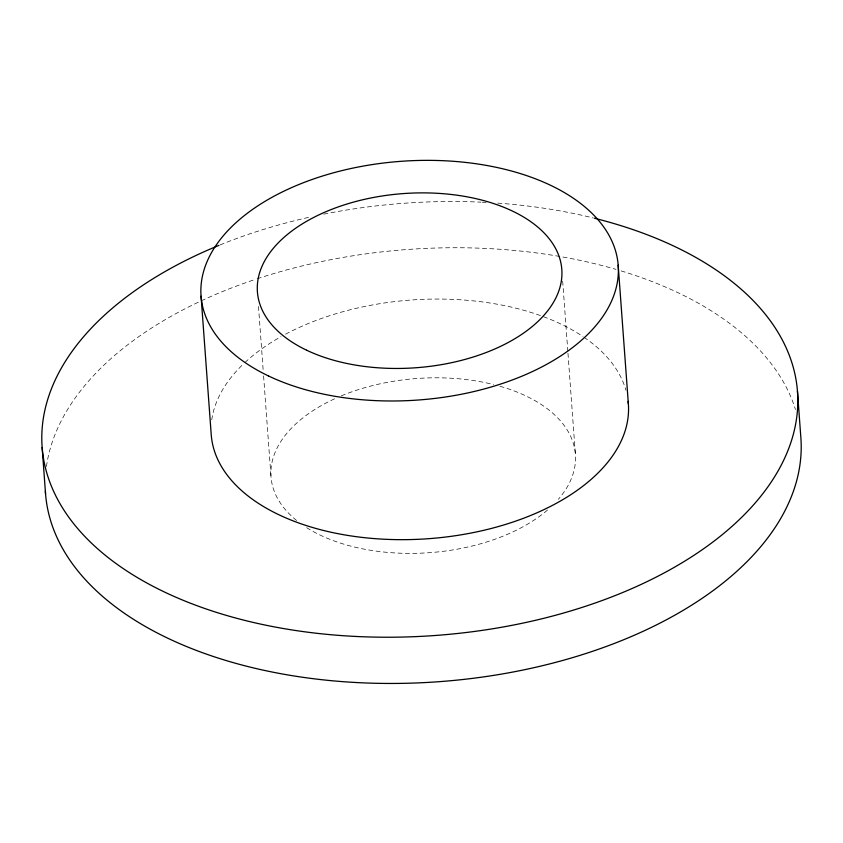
<?xml version="1.0" encoding="UTF-8"?>
<svg xmlns="http://www.w3.org/2000/svg" width="843" height="843" viewBox="0 0 843 843"><rect width="100%" height="100%" fill="white"/><g stroke="black" fill="none" stroke-linecap="round" stroke-linejoin="round"><path stroke-width="0.63" stroke-dasharray="4.21 3.16" d="M562.671 281.14L567.876 351.963M567.971 353.28L575.39 454.272M258.485 306.42L263.206 370.688M263.596 375.936L271.014 476.927M499.952 386.252A152.615 87.314 -4.2 0 1 558.329 499.319M547.486 510.047A152.615 87.314 -4.2 0 1 305.956 527.223M296.61 520.5A152.615 87.314 -4.2 0 1 335.24 398.518M341.331 395.862A152.615 87.314 -4.2 0 1 493.524 384.534M46.428 466.569A378.697 216.672 -4.2 0 1 200.033 301.404M201.266 300.825A378.697 216.672 -4.2 0 1 255.935 279.191M257.168 278.78A378.697 216.672 -4.2 0 1 615.959 269.37M621.101 270.898A378.697 216.672 -4.2 0 1 795.465 409.529M211.751 419.814A209.127 119.653 -4.2 0 1 244.017 363.386M244.944 362.511A209.127 119.653 -4.2 0 1 280.982 336.684M285.598 334.165A209.127 119.653 -4.2 0 1 582.966 336.547M584.03 337.274A209.127 119.653 -4.2 0 1 625.928 390.246M220.118 244.902A378.697 216.672 -4.2 0 1 311.088 216.83M323.733 214.164A378.697 216.672 -4.2 0 1 480.963 202.151M482.259 202.204A378.697 216.672 -4.2 0 1 486.158 202.404M497.749 203.121A378.697 216.672 -4.2 0 1 593.103 217.916"/><path stroke-width="1.26" d="M797.457 391.257L800.85 437.485A378.697 216.672 -4.2 0 1 437.496 681.797A378.697 216.672 -4.2 0 1 45.374 491.163M618.172 265.145L628.362 403.839M201.066 296.188L211.245 434.893A209.127 119.653 -4.2 0 0 431.089 538.498A209.127 119.653 -4.2 0 0 628.119 401.363M42.15 447.475L45.543 493.713M594.315 218.211A378.697 216.672 -4.2 0 1 719.174 537.139A378.697 216.672 -4.2 0 1 139.906 579.057A378.697 216.672 -4.2 0 1 218.959 245.376M306.715 350.245A152.615 87.314 -4.2 0 0 558.34 292.258A152.615 87.314 -4.2 0 0 363.797 199.506A152.615 87.314 -4.2 0 0 306.715 350.245M268.601 376.01A209.127 119.653 -4.2 0 0 613.43 296.546A209.127 119.653 -4.2 0 0 346.821 169.443A209.127 119.653 -4.2 0 0 268.601 376.01"/></g></svg>
